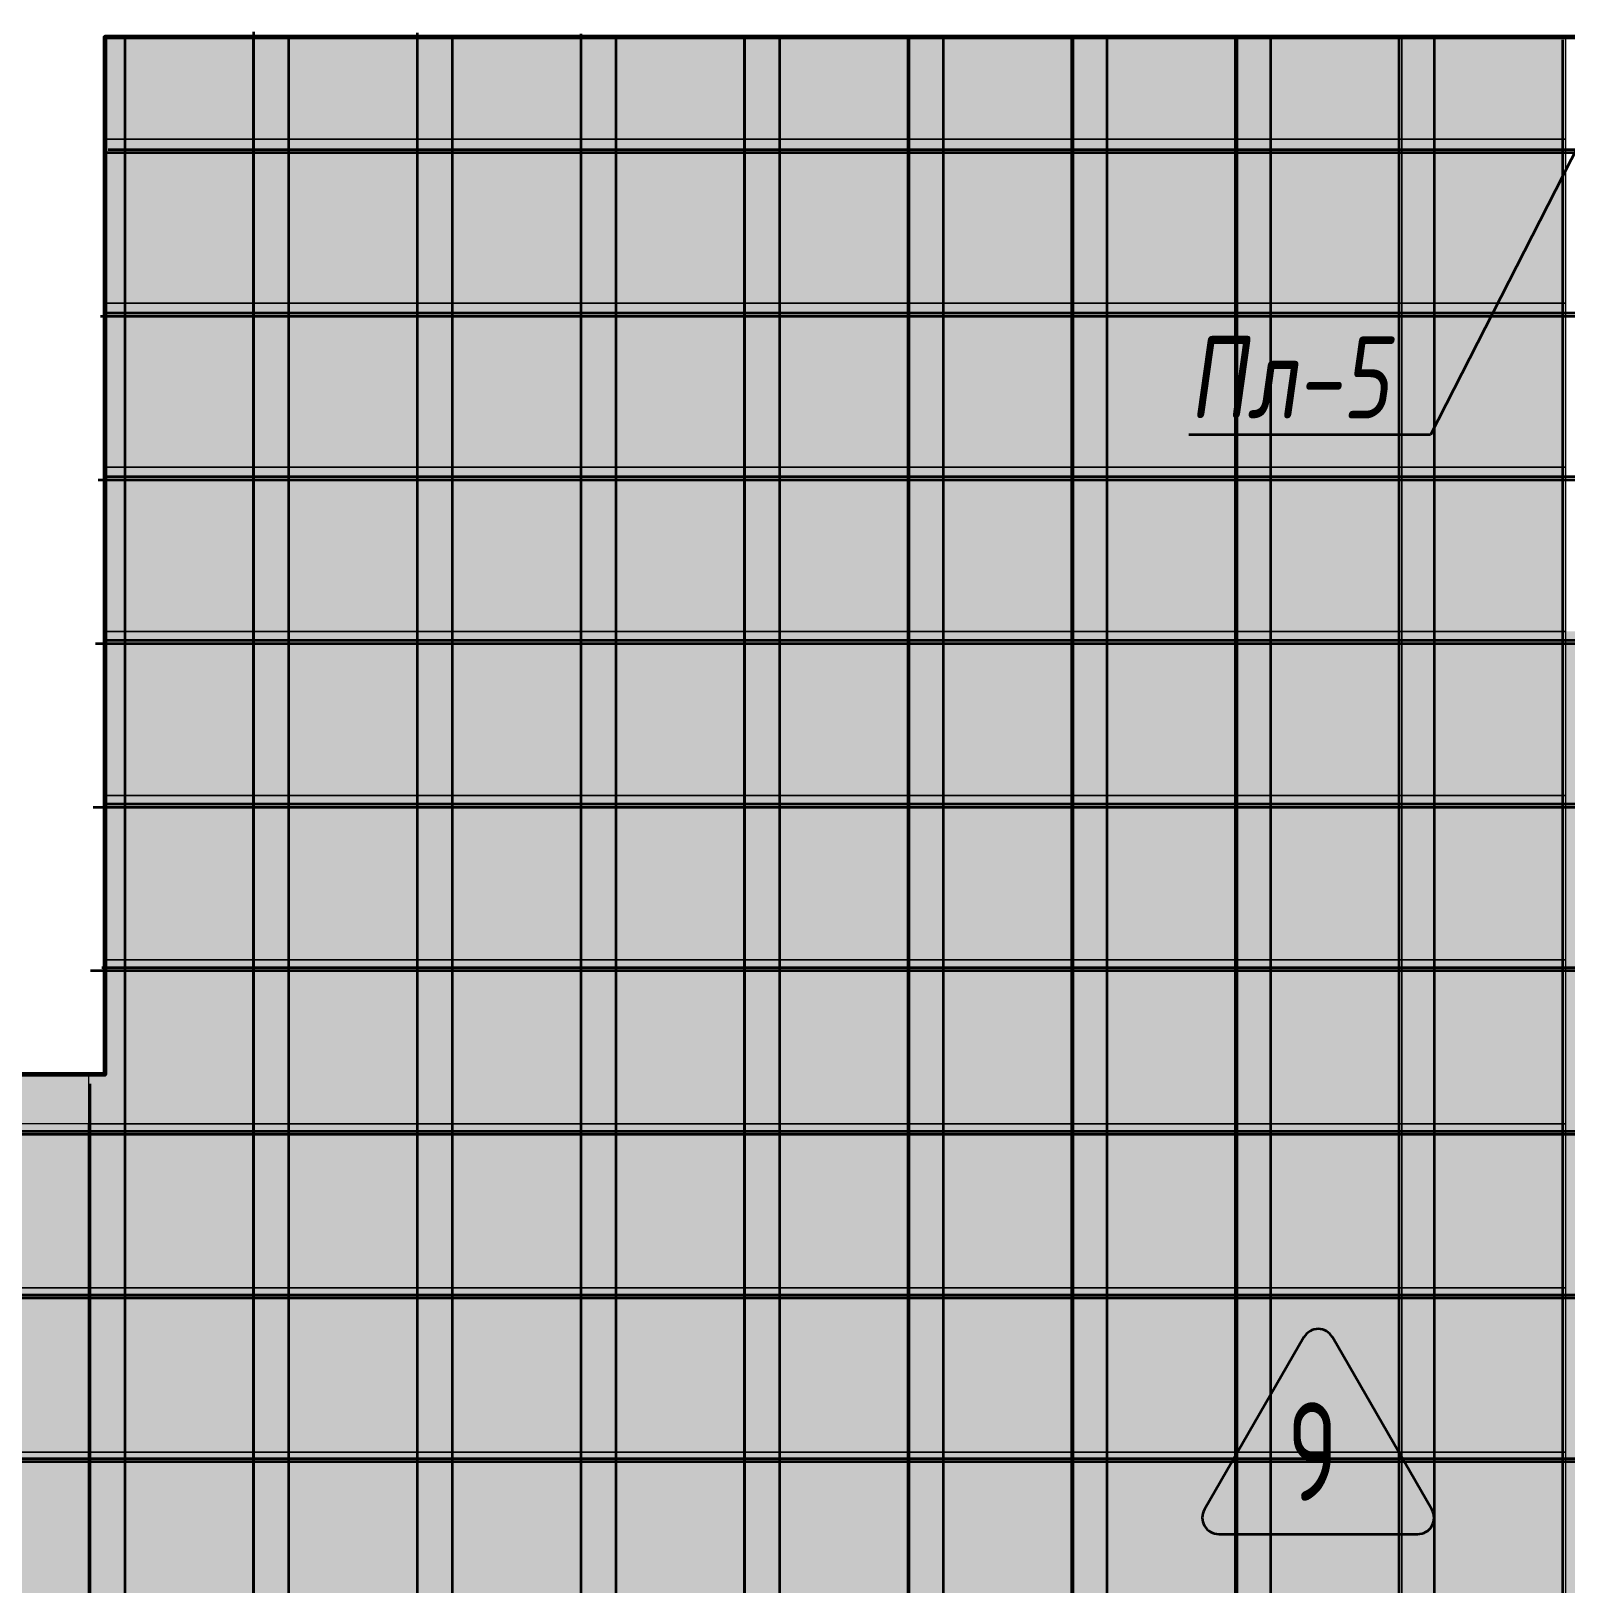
# Model space of a CAD drawing. Header units: millimetres. Extents: x -510890 to 418982, y -118257 to 141350.
# Drawn here: x -11926 to -7251, y -66587 to -61857 of the extents above; entities that cross this region are included whole.
import ezdxf
from ezdxf import colors
from ezdxf.entities.mleader import LeaderData, LeaderLine
from ezdxf.enums import TextEntityAlignment as Align
from ezdxf.math import Vec2, Vec3

# ---------------------------------------------------------------- set-up
doc = ezdxf.new("R2010")
doc.units = ezdxf.units.MM
doc.layers.add('АР_Площадь контур', color=220, linetype='Continuous', lineweight=35, plot=False)
doc.styles.add('ISOCPEUR', font='isocpeur.ttf', dxfattribs={"height": 800})
doc.styles.add('Архитект', font='isocpeur.ttf', dxfattribs={"width": 0.8, "oblique": 8})

msp = doc.modelspace()

# ---------------------------------------------------------------- hatches: boundary and pattern name
at = {"layer": 'АР_Площадь контур', "true_color": 0x000000, "transparency": 33554687}
h = msp.add_hatch(dxfattribs=at)
h.set_pattern_fill('ANSI37', color=18, scale=157, angle=45, style=0)
h.set_pattern_definition([(90, (-128888, -126520.6), (-498.475, 0), []), (180, (-128888, -126520.6), (-6e-14, -498.475), [])])
h.paths.add_polyline_path([(-5550.5, -71165), (-18250.8, -71185.6), (-18250.5, -65060.7), (-15750.5, -65090.3), (-14850.5, -65066.3), (-14276.2, -65065.6), (-14276.2, -64764.9), (-13146.2, -64764.9), (-13146.2, -65064.9), (-12270.5, -65064.9), (-12270.3, -65064.1), (-11713.2, -65064.2), (-11688.4, -61856.6), (-5500.5, -61894.6)])
h = msp.add_hatch(dxfattribs=at)
h.set_pattern_fill('ANSI37', color=18, scale=157, angle=45, style=0)
h.set_pattern_definition([(90, (52165.44, -136001.33), (-498.475, 0), []), (180, (52165.44, -136001.33), (-6e-14, -498.475), [])])
h.paths.add_polyline_path([(-5550.8, -71185.6), (-18250.5, -71185.6), (-18148, -65035.6), (-11750.5, -65110.7), (-11700.8, -61875.6), (-5550.8, -61875.6), (-5550.8, -68685.7), (-5550.8, -69890.7)])
at = {"layer": 'АР_Площадь контур', "lineweight": 5, "ltscale": 300, "transparency": 33554687}
h = msp.add_hatch(color=252, dxfattribs=at)
h.dxf.hatch_style = 1
h.paths.add_polyline_path([(-11700.8, -61875.6), (-11700.8, -62185.7), (-11250.5, -62185.7), (-11250.5, -61875.6)])
h = msp.add_hatch(color=252, dxfattribs=at)
h.dxf.hatch_style = 1
h.paths.add_polyline_path([(-10750.5, -61875.6), (-11250.5, -61875.6), (-11250.5, -62185.7), (-10750.5, -62185.7)])
h = msp.add_hatch(color=252, dxfattribs=at)
h.dxf.hatch_style = 1
h.paths.add_polyline_path([(-10250.5, -61875.6), (-10750.5, -61875.6), (-10750.5, -62185.7), (-10250.5, -62185.7)])
at = {"layer": 'АР_Площадь контур', "lineweight": 5, "ltscale": 300, "true_color": 0x828487, "transparency": 33554687}
h = msp.add_hatch(color=252, dxfattribs=at)
h.dxf.hatch_style = 1
h.paths.add_polyline_path([(-9750.5, -61875.6), (-10250.5, -61875.6), (-10250.5, -62185.7), (-9750.5, -62185.7)])
at = {"layer": 'АР_Площадь контур', "lineweight": 5, "ltscale": 300, "true_color": 0xb8b9bc, "transparency": 33554687}
h = msp.add_hatch(color=9, dxfattribs=at)
h.dxf.hatch_style = 1
h.paths.add_polyline_path([(-9250.5, -61875.6), (-9750.5, -61875.6), (-9750.5, -62185.7), (-9250.5, -62185.7)])
h = msp.add_hatch(color=9, dxfattribs=at)
h.dxf.hatch_style = 1
h.paths.add_polyline_path([(-8750.5, -61875.6), (-9250.5, -61875.6), (-9250.5, -62185.7), (-8750.5, -62185.7)])
h = msp.add_hatch(color=9, dxfattribs=at)
h.dxf.hatch_style = 1
h.paths.add_polyline_path([(-8250.5, -61875.6), (-8750.5, -61875.6), (-8750.5, -62185.7), (-8250.5, -62185.7)])
at = {"layer": 'АР_Площадь контур', "lineweight": 5, "ltscale": 300, "transparency": 33554687}
h = msp.add_hatch(color=252, dxfattribs=at)
h.dxf.hatch_style = 1
h.paths.add_polyline_path([(-7750.5, -61875.6), (-8250.5, -61875.6), (-8250.5, -62185.7), (-7750.5, -62185.7)])
at = {"layer": 'АР_Площадь контур', "lineweight": 5, "ltscale": 300, "true_color": 0x828487, "transparency": 33554687}
h = msp.add_hatch(color=252, dxfattribs=at)
h.dxf.hatch_style = 1
h.paths.add_polyline_path([(-7250.5, -61875.6), (-7750.5, -61875.6), (-7750.5, -62185.7), (-7250.5, -62185.7)])
at = {"layer": 'АР_Площадь контур', "lineweight": 5, "ltscale": 300, "true_color": 0xb8b9bc, "transparency": 33554687}
h = msp.add_hatch(color=9, dxfattribs=at)
h.dxf.hatch_style = 1
h.paths.add_polyline_path([(-11700.8, -62185.7), (-11700.8, -62685.7), (-11250.5, -62685.7), (-11250.5, -62185.7)])
h = msp.add_hatch(color=9, dxfattribs=at)
h.dxf.hatch_style = 1
h.paths.add_polyline_path([(-10750.5, -62185.7), (-11250.5, -62185.7), (-11250.5, -62685.7), (-10750.5, -62685.7)])
at = {"layer": 'АР_Площадь контур', "lineweight": 5, "ltscale": 300, "transparency": 33554687}
h = msp.add_hatch(color=252, dxfattribs=at)
h.dxf.hatch_style = 1
h.paths.add_polyline_path([(-10250.5, -62185.7), (-10750.5, -62185.7), (-10750.5, -62685.7), (-10250.5, -62685.7)])
at = {"layer": 'АР_Площадь контур', "lineweight": 5, "ltscale": 300, "true_color": 0x828487, "transparency": 33554687}
h = msp.add_hatch(color=252, dxfattribs=at)
h.dxf.hatch_style = 1
h.paths.add_polyline_path([(-9750.5, -62185.7), (-10250.5, -62185.7), (-10250.5, -62685.7), (-9750.5, -62685.7)])
h = msp.add_hatch(color=252, dxfattribs=at)
h.dxf.hatch_style = 1
h.paths.add_polyline_path([(-9250.5, -62185.7), (-9750.5, -62185.7), (-9750.5, -62685.7), (-9250.5, -62685.7)])
h = msp.add_hatch(color=252, dxfattribs=at)
h.dxf.hatch_style = 1
h.paths.add_polyline_path([(-8750.5, -62185.7), (-9250.5, -62185.7), (-9250.5, -62685.7), (-8750.5, -62685.7)])
at = {"layer": 'АР_Площадь контур', "lineweight": 5, "ltscale": 300, "true_color": 0xb8b9bc, "transparency": 33554687}
h = msp.add_hatch(color=9, dxfattribs=at)
h.dxf.hatch_style = 1
h.paths.add_polyline_path([(-8250.5, -62185.7), (-8750.5, -62185.7), (-8750.5, -62685.7), (-8250.5, -62685.7)])
at = {"layer": 'АР_Площадь контур', "lineweight": 5, "ltscale": 300, "transparency": 33554687}
h = msp.add_hatch(color=252, dxfattribs=at)
h.dxf.hatch_style = 1
h.paths.add_polyline_path([(-7750.5, -62185.7), (-8250.5, -62185.7), (-8250.5, -62685.7), (-7750.5, -62685.7)])
h = msp.add_hatch(color=252, dxfattribs=at)
h.dxf.hatch_style = 1
h.paths.add_polyline_path([(-7250.5, -62185.7), (-7750.5, -62185.7), (-7750.5, -62685.7), (-7250.5, -62685.7)])
at = {"layer": 'АР_Площадь контур', "lineweight": 5, "ltscale": 300, "true_color": 0x828487, "transparency": 33554687}
h = msp.add_hatch(color=252, dxfattribs=at)
h.dxf.hatch_style = 1
h.paths.add_polyline_path([(-11700.8, -62685.7), (-11700.8, -63185.7), (-11250.5, -63185.7), (-11250.5, -62685.7)])
at = {"layer": 'АР_Площадь контур', "lineweight": 5, "ltscale": 300, "true_color": 0xb8b9bc, "transparency": 33554687}
h = msp.add_hatch(color=9, dxfattribs=at)
h.dxf.hatch_style = 1
h.paths.add_polyline_path([(-10750.5, -62685.7), (-11250.5, -62685.7), (-11250.5, -63185.7), (-10750.5, -63185.7)])
at = {"layer": 'АР_Площадь контур', "lineweight": 5, "ltscale": 300, "transparency": 33554687}
h = msp.add_hatch(color=252, dxfattribs=at)
h.dxf.hatch_style = 1
h.paths.add_polyline_path([(-10250.5, -62685.7), (-10750.5, -62685.7), (-10750.5, -63185.7), (-10250.5, -63185.7)])
h = msp.add_hatch(color=252, dxfattribs=at)
h.dxf.hatch_style = 1
h.paths.add_polyline_path([(-9750.5, -62685.7), (-10250.5, -62685.7), (-10250.5, -63185.7), (-9750.5, -63185.7)])
h = msp.add_hatch(color=252, dxfattribs=at)
h.dxf.hatch_style = 1
h.paths.add_polyline_path([(-9250.5, -62685.7), (-9750.5, -62685.7), (-9750.5, -63185.7), (-9250.5, -63185.7)])
at = {"layer": 'АР_Площадь контур', "lineweight": 5, "ltscale": 300, "true_color": 0x828487, "transparency": 33554687}
h = msp.add_hatch(color=252, dxfattribs=at)
h.dxf.hatch_style = 1
h.paths.add_polyline_path([(-8750.5, -62685.7), (-9250.5, -62685.7), (-9250.5, -63185.7), (-8750.5, -63185.7)])
at = {"layer": 'АР_Площадь контур', "lineweight": 5, "ltscale": 300, "true_color": 0xb8b9bc, "transparency": 33554687}
h = msp.add_hatch(color=9, dxfattribs=at)
h.dxf.hatch_style = 1
h.paths.add_polyline_path([(-8250.5, -62685.7), (-8750.5, -62685.7), (-8750.5, -63185.7), (-8250.5, -63185.7)])
h = msp.add_hatch(color=9, dxfattribs=at)
h.dxf.hatch_style = 1
h.paths.add_polyline_path([(-7750.5, -62685.7), (-8250.5, -62685.7), (-8250.5, -63185.7), (-7750.5, -63185.7)])
h = msp.add_hatch(color=9, dxfattribs=at)
h.dxf.hatch_style = 1
h.paths.add_polyline_path([(-7250.5, -62685.7), (-7750.5, -62685.7), (-7750.5, -63185.7), (-7250.5, -63185.7)])
at = {"layer": 'АР_Площадь контур', "lineweight": 5, "ltscale": 300, "true_color": 0x828487, "transparency": 33554687}
h = msp.add_hatch(color=252, dxfattribs=at)
h.dxf.hatch_style = 1
h.paths.add_polyline_path([(-11700.8, -63185.7), (-11700.8, -63685.7), (-11250.5, -63685.7), (-11250.5, -63185.7)])
at = {"layer": 'АР_Площадь контур', "lineweight": 5, "ltscale": 300, "true_color": 0xb8b9bc, "transparency": 33554687}
h = msp.add_hatch(color=9, dxfattribs=at)
h.dxf.hatch_style = 1
h.paths.add_polyline_path([(-6250.5, -67685.7), (-6750.5, -67685.7)], flags=17)
h.paths.add_polyline_path([(-6250.5, -67185.7), (-6750.5, -67185.7), (-6750.5, -67685.7), (-6250.5, -67685.7)])
h.paths.add_polyline_path([(-6750.5, -67185.7), (-7250.5, -67185.7), (-7250.5, -67685.7), (-6750.5, -67685.7)])
h.paths.add_polyline_path([(-6750.5, -66185.7), (-7250.5, -66185.7), (-7250.5, -67185.7), (-6750.5, -67185.7)])
h.paths.add_polyline_path([(-7250.5, -66685.7), (-7750.5, -66685.7)], flags=17)
h.paths.add_polyline_path([(-7250.5, -66185.7), (-7750.5, -66185.7), (-7750.5, -66685.7), (-7250.5, -66685.7)])
h.paths.add_polyline_path([(-7750.5, -66185.7), (-8250.5, -66185.7), (-8250.5, -66685.7), (-7750.5, -66685.7)])
h.paths.add_polyline_path([(-7750.5, -65185.7), (-8250.5, -65185.7), (-8250.5, -66185.7), (-7750.5, -66185.7)])
h.paths.add_polyline_path([(-8250.5, -65685.7), (-8750.5, -65685.7)])
h.paths.add_polyline_path([(-8250.5, -65185.7), (-8750.5, -65185.7), (-8750.5, -65685.7), (-8250.5, -65685.7)])
h.paths.add_polyline_path([(-8750.5, -65185.7), (-9250.5, -65185.7), (-9250.5, -65685.7), (-8750.5, -65685.7)])
h.paths.add_polyline_path([(-8750.5, -64185.7), (-9250.5, -64185.7), (-9250.5, -65185.7), (-8750.5, -65185.7)])
h.paths.add_polyline_path([(-9250.5, -64685.7), (-9750.5, -64685.7)])
h.paths.add_polyline_path([(-9250.5, -64185.7), (-9750.5, -64185.7), (-9750.5, -64685.7), (-9250.5, -64685.7)])
h.paths.add_polyline_path([(-9750.5, -64185.7), (-10250.5, -64185.7), (-10250.5, -64685.7), (-9750.5, -64685.7)])
h.paths.add_polyline_path([(-9750.5, -63185.7), (-10250.5, -63185.7), (-10250.5, -64185.7), (-9750.5, -64185.7)])
h.paths.add_polyline_path([(-10250.5, -63685.7), (-10750.5, -63685.7)], flags=17)
h.paths.add_polyline_path([(-10250.5, -63185.7), (-11250.5, -63185.7), (-11250.5, -63685.7), (-10250.5, -63685.7)])
at = {"layer": 'АР_Площадь контур', "lineweight": 5, "ltscale": 300, "transparency": 33554687}
h = msp.add_hatch(color=252, dxfattribs=at)
h.dxf.hatch_style = 1
h.paths.add_polyline_path([(-6250.5, -66685.7), (-6750.5, -66685.7), (-6750.5, -67185.7), (-6250.5, -67185.7)])
h.paths.add_polyline_path([(-6250.5, -66185.7), (-6750.5, -66185.7), (-6750.5, -66685.7), (-6250.5, -66685.7)])
h.paths.add_polyline_path([(-6250.5, -65685.7), (-6750.5, -65685.7), (-6750.5, -66185.7), (-6250.5, -66185.7)])
h.paths.add_polyline_path([(-6750.5, -65685.7), (-7250.5, -65685.7), (-7250.5, -66185.7), (-6750.5, -66185.7)])
h.paths.add_polyline_path([(-7250.5, -65685.7), (-7750.5, -65685.7), (-7750.5, -66185.7), (-7250.5, -66185.7)])
h.paths.add_polyline_path([(-7250.5, -65254.9), (-7750.5, -65254.9), (-7750.5, -65685.7), (-7250.5, -65685.7)])
h.paths.add_polyline_path([(-7250.5, -65185.7), (-7750.5, -65185.7), (-7750.5, -65254.9), (-7250.5, -65254.9)])
h.paths.add_polyline_path([(-7250.5, -64685.7), (-7750.5, -64685.7), (-7750.5, -65185.7), (-7250.5, -65185.7)])
h.paths.add_polyline_path([(-7750.5, -64685.7), (-8250.5, -64685.7), (-8250.5, -65185.7), (-7750.5, -65185.7)])
h.paths.add_polyline_path([(-8250.5, -64685.7), (-8750.5, -64685.7), (-8750.5, -65185.7), (-8250.5, -65185.7)])
h.paths.add_polyline_path([(-8250.5, -64185.7), (-8750.5, -64185.7), (-8750.5, -64685.7), (-8250.5, -64685.7)])
h.paths.add_polyline_path([(-8250.5, -63685.7), (-8750.5, -63685.7), (-8750.5, -64185.7), (-8250.5, -64185.7)])
h.paths.add_polyline_path([(-8750.5, -63685.7), (-9250.5, -63685.7), (-9250.5, -64185.7), (-8750.5, -64185.7)])
h.paths.add_polyline_path([(-9250.5, -63685.7), (-9750.5, -63685.7), (-9750.5, -64185.7), (-9250.5, -64185.7)])
h.paths.add_polyline_path([(-9250.5, -63185.7), (-9750.5, -63185.7), (-9750.5, -63685.7), (-9250.5, -63685.7)])
at = {"layer": 'АР_Площадь контур', "lineweight": 5, "ltscale": 300, "true_color": 0x828487, "transparency": 33554687}
h = msp.add_hatch(color=252, dxfattribs=at)
h.dxf.hatch_style = 1
h.paths.add_polyline_path([(-6250.5, -65185.7), (-6750.5, -65185.7), (-6750.5, -65254.9), (-6250.5, -65254.9)])
h.paths.add_polyline_path([(-6250.5, -65254.9), (-6750.5, -65254.9), (-6750.5, -65685.7), (-6250.5, -65685.7)])
h.paths.add_polyline_path([(-6750.5, -65254.9), (-7250.5, -65254.9), (-7250.5, -65685.7), (-6750.5, -65685.7)])
h.paths.add_polyline_path([(-6750.5, -65185.7), (-7250.5, -65185.7), (-7250.5, -65254.9), (-6750.5, -65254.9)])
h.paths.add_polyline_path([(-6750.5, -64685.7), (-7250.5, -64685.7), (-7250.5, -65185.7), (-6750.5, -65185.7)])
h.paths.add_polyline_path([(-6750.5, -64185.7), (-7250.5, -64185.7), (-7250.5, -64685.7), (-6750.5, -64685.7)])
h.paths.add_polyline_path([(-7250.5, -64185.7), (-7750.5, -64185.7), (-7750.5, -64685.7), (-7250.5, -64685.7)])
h.paths.add_polyline_path([(-7750.5, -64185.7), (-8250.5, -64185.7), (-8250.5, -64685.7), (-7750.5, -64685.7)])
h.paths.add_polyline_path([(-7750.5, -63685.7), (-8250.5, -63685.7), (-8250.5, -64185.7), (-7750.5, -64185.7)])
h.paths.add_polyline_path([(-7750.5, -63185.7), (-8250.5, -63185.7), (-8250.5, -63685.7), (-7750.5, -63685.7)])
h.paths.add_polyline_path([(-8250.5, -63185.7), (-8750.5, -63185.7), (-8750.5, -63685.7), (-8250.5, -63685.7)])
h.paths.add_polyline_path([(-8750.5, -63185.7), (-9250.5, -63185.7), (-9250.5, -63685.7), (-8750.5, -63685.7)])
at = {"layer": 'АР_Площадь контур', "lineweight": 5, "ltscale": 300, "true_color": 0xb8b9bc, "transparency": 33554687}
h = msp.add_hatch(color=9, dxfattribs=at)
h.dxf.hatch_style = 1
h.paths.add_polyline_path([(-6250.5, -64685.7), (-6750.5, -64685.7), (-6750.5, -65185.7), (-6250.5, -65185.7)])
h.paths.add_polyline_path([(-6250.5, -64185.7), (-6750.5, -64185.7), (-6750.5, -64685.7), (-6250.5, -64685.7)])
h.paths.add_polyline_path([(-6250.5, -63685.7), (-6750.5, -63685.7), (-6750.5, -64185.7), (-6250.5, -64185.7)])
h.paths.add_polyline_path([(-6750.5, -63685.7), (-7250.5, -63685.7), (-7250.5, -64185.7), (-6750.5, -64185.7)])
h.paths.add_polyline_path([(-7250.5, -63685.7), (-7750.5, -63685.7), (-7750.5, -64185.7), (-7250.5, -64185.7)])
h.paths.add_polyline_path([(-7250.5, -63185.7), (-7750.5, -63185.7), (-7750.5, -63685.7), (-7250.5, -63685.7)])
at = {"layer": 'АР_Площадь контур', "lineweight": 5, "ltscale": 300, "true_color": 0x828487, "transparency": 33554687}
h = msp.add_hatch(color=252, dxfattribs=at)
h.dxf.hatch_style = 1
h.paths.add_polyline_path([(-11700.8, -63685.7), (-11700.8, -64185.7), (-10750.6, -64185.7), (-10750.6, -63685.7)])
h = msp.add_hatch(color=252, dxfattribs=at)
h.dxf.hatch_style = 1
h.paths.add_polyline_path([(-10250.6, -63685.7), (-10750.6, -63685.7), (-10750.6, -64185.7), (-10250.6, -64185.7)])
at = {"layer": 'АР_Площадь контур', "lineweight": 5, "ltscale": 300, "transparency": 33554687}
h = msp.add_hatch(color=252, dxfattribs=at)
h.dxf.hatch_style = 1
h.paths.add_polyline_path([(-11700.8, -64185.7), (-11700.8, -64685.7), (-11250.5, -64685.7), (-11250.5, -64185.7)])
h = msp.add_hatch(color=252, dxfattribs=at)
h.dxf.hatch_style = 1
h.paths.add_polyline_path([(-10750.5, -64185.7), (-11250.5, -64185.7), (-11250.5, -64685.7), (-10750.5, -64685.7)])
at = {"layer": 'АР_Площадь контур', "lineweight": 5, "ltscale": 300, "true_color": 0x828487, "transparency": 33554687}
h = msp.add_hatch(color=252, dxfattribs=at)
h.dxf.hatch_style = 1
h.paths.add_polyline_path([(-10250.6, -64185.7), (-10750.6, -64185.7), (-10750.6, -64685.7), (-10250.6, -64685.7)])
at = {"layer": 'АР_Площадь контур', "lineweight": 5, "ltscale": 300, "true_color": 0xb8b9bc, "transparency": 33554687}
h = msp.add_hatch(color=9, dxfattribs=at)
h.dxf.hatch_style = 1
h.paths.add_polyline_path([(-11700.8, -64685.7), (-11700.8, -65035.6), (-11750.5, -65035.6), (-11750.5, -65685.7), (-11250.5, -65685.7), (-11250.5, -64685.7)])
at = {"layer": 'АР_Площадь контур', "lineweight": 5, "ltscale": 300, "transparency": 33554687}
h = msp.add_hatch(color=252, dxfattribs=at)
h.dxf.hatch_style = 1
h.paths.add_polyline_path([(-10750.5, -64685.7), (-11250.5, -64685.7), (-11250.5, -65185.7), (-10750.5, -65185.7)])
at = {"layer": 'АР_Площадь контур', "lineweight": 5, "ltscale": 300, "true_color": 0x828487, "transparency": 33554687}
h = msp.add_hatch(color=252, dxfattribs=at)
h.dxf.hatch_style = 1
h.paths.add_polyline_path([(-10250.6, -64685.7), (-10750.6, -64685.7), (-10750.6, -65185.7), (-10250.6, -65185.7)])
h = msp.add_hatch(color=252, dxfattribs=at)
h.dxf.hatch_style = 1
h.paths.add_polyline_path([(-9750.6, -64685.7), (-10250.6, -64685.7), (-10250.6, -65185.7), (-9750.6, -65185.7)])
h = msp.add_hatch(color=252, dxfattribs=at)
h.dxf.hatch_style = 1
h.paths.add_polyline_path([(-9250.6, -64685.7), (-9750.6, -64685.7), (-9750.6, -65185.7), (-9250.6, -65185.7)])
at = {"layer": 'АР_Площадь контур', "lineweight": 5, "ltscale": 300, "true_color": 0xb8b9bc, "transparency": 33554687}
h = msp.add_hatch(color=9, dxfattribs=at)
h.dxf.hatch_style = 1
h.paths.add_polyline_path([(-11750.5, -65035.6), (-12250.5, -65035.6), (-12250.5, -65185.7), (-11750.5, -65185.7)])
at = {"layer": 'АР_Площадь контур', "lineweight": 5, "ltscale": 300, "true_color": 0x828487, "transparency": 33554687}
h = msp.add_hatch(color=252, dxfattribs=at)
h.dxf.hatch_style = 1
h.paths.add_polyline_path([(-6750.5, -70685.7), (-7250.5, -70685.7), (-7250.5, -71185.7), (-6750.5, -71185.7)])
h.paths.add_polyline_path([(-6750.5, -70185.7), (-7250.5, -70185.7), (-7250.5, -70685.7), (-6750.5, -70685.7)])
h.paths.add_polyline_path([(-7250.5, -70185.7), (-7750.5, -70185.7), (-7750.5, -70685.7), (-7250.5, -70685.7)])
h.paths.add_polyline_path([(-7750.5, -70185.7), (-8250.5, -70185.7), (-8250.5, -70685.7), (-7750.5, -70685.7)])
h.paths.add_polyline_path([(-7750.5, -69685.7), (-8250.5, -69685.7), (-8250.5, -70185.7), (-7750.5, -70185.7)])
h.paths.add_polyline_path([(-7750.5, -69185.7), (-8250.5, -69185.7), (-8250.5, -69685.7), (-7750.5, -69685.7)])
h.paths.add_polyline_path([(-8250.5, -69185.7), (-8750.5, -69185.7), (-8750.5, -69685.7), (-8250.5, -69685.7)])
h.paths.add_polyline_path([(-8750.5, -69185.7), (-9250.5, -69185.7), (-9250.5, -69685.7), (-8750.5, -69685.7)])
h.paths.add_polyline_path([(-8750.5, -68685.7), (-9250.5, -68685.7), (-9250.5, -69185.7), (-8750.5, -69185.7)])
h.paths.add_polyline_path([(-8750.5, -68185.7), (-9250.5, -68185.7), (-9250.5, -68685.7), (-8750.5, -68685.7)])
h.paths.add_polyline_path([(-9250.5, -68185.7), (-9750.5, -68185.7), (-9750.5, -68685.7), (-9250.5, -68685.7)])
h.paths.add_polyline_path([(-9750.5, -68185.7), (-10250.5, -68185.7), (-10250.5, -68685.7), (-9750.5, -68685.7)])
h.paths.add_polyline_path([(-9750.5, -67685.7), (-10250.5, -67685.7), (-10250.5, -68185.7), (-9750.5, -68185.7)])
h.paths.add_polyline_path([(-9750.5, -67185.7), (-10250.5, -67185.7), (-10250.5, -67685.7), (-9750.5, -67685.7)])
h.paths.add_polyline_path([(-10250.5, -67185.7), (-10750.5, -67185.7), (-10750.5, -67685.7), (-10250.5, -67685.7)])
h.paths.add_polyline_path([(-10750.5, -67185.7), (-11250.5, -67185.7), (-11250.5, -67685.7), (-10750.5, -67685.7)])
h.paths.add_polyline_path([(-10750.5, -66685.7), (-11250.5, -66685.7), (-11250.5, -67185.7), (-10750.5, -67185.7)])
h.paths.add_polyline_path([(-10750.5, -66185.7), (-11250.5, -66185.7), (-11250.5, -66685.7), (-10750.5, -66685.7)])
h.paths.add_polyline_path([(-11250.5, -66185.7), (-11750.5, -66185.7), (-11750.5, -66685.7), (-11250.5, -66685.7)])
h.paths.add_polyline_path([(-11750.5, -66185.7), (-12250.5, -66185.7), (-12250.5, -66685.7), (-11750.5, -66685.7)])
h.paths.add_polyline_path([(-11750.5, -65685.7), (-12250.5, -65685.7), (-12250.5, -66185.7), (-11750.5, -66185.7)])
h.paths.add_polyline_path([(-11750.5, -65254.9), (-12250.5, -65254.9), (-12250.5, -65685.7), (-11750.5, -65685.7)])
h.paths.add_polyline_path([(-11750.5, -65185.7), (-12250.5, -65185.7), (-12250.5, -65254.9), (-11750.5, -65254.9)])
at = {"layer": 'АР_Площадь контур', "lineweight": 5, "ltscale": 300, "transparency": 33554687}
h = msp.add_hatch(color=252, dxfattribs=at)
h.dxf.hatch_style = 1
h.paths.add_polyline_path([(-10750.5, -65185.7), (-11250.5, -65185.7), (-11250.5, -65254.9), (-10750.5, -65254.9)])
h = msp.add_hatch(color=252, dxfattribs=at)
h.dxf.hatch_style = 1
h.paths.add_polyline_path([(-10250.5, -65185.7), (-10750.5, -65185.7), (-10750.5, -65254.9), (-10250.5, -65254.9)])
h = msp.add_hatch(color=252, dxfattribs=at)
h.dxf.hatch_style = 1
h.paths.add_polyline_path([(-9750.5, -65185.7), (-10250.5, -65185.7), (-10250.5, -65254.9), (-9750.5, -65254.9)])
at = {"layer": 'АР_Площадь контур', "lineweight": 5, "ltscale": 300, "true_color": 0x828487, "transparency": 33554687}
h = msp.add_hatch(color=252, dxfattribs=at)
h.dxf.hatch_style = 1
h.paths.add_polyline_path([(-9250.6, -65185.7), (-9750.6, -65185.7), (-9750.6, -65254.9), (-9250.6, -65254.9)])
at = {"layer": 'АР_Площадь контур', "lineweight": 5, "ltscale": 300, "transparency": 33554687}
h = msp.add_hatch(color=252, dxfattribs=at)
h.dxf.hatch_style = 1
h.paths.add_polyline_path([(-10750.5, -65254.9), (-11250.5, -65254.9), (-11250.5, -65685.7), (-10750.5, -65685.7)])
h = msp.add_hatch(color=252, dxfattribs=at)
h.dxf.hatch_style = 1
h.paths.add_polyline_path([(-10250.5, -65254.9), (-10750.5, -65254.9), (-10750.5, -65685.7), (-10250.5, -65685.7)])
h = msp.add_hatch(color=252, dxfattribs=at)
h.dxf.hatch_style = 1
h.paths.add_polyline_path([(-9750.5, -65254.9), (-10250.5, -65254.9), (-10250.5, -65685.7), (-9750.5, -65685.7)])
at = {"layer": 'АР_Площадь контур', "lineweight": 5, "ltscale": 300, "true_color": 0x828487, "transparency": 33554687}
h = msp.add_hatch(color=252, dxfattribs=at)
h.dxf.hatch_style = 1
h.paths.add_polyline_path([(-9250.6, -65254.9), (-9750.6, -65254.9), (-9750.6, -65685.7), (-9250.6, -65685.7)])
at = {"layer": 'АР_Площадь контур', "lineweight": 5, "ltscale": 300, "true_color": 0xb8b9bc, "transparency": 33554687}
h = msp.add_hatch(color=9, dxfattribs=at)
h.dxf.hatch_style = 1
h.paths.add_polyline_path([(-11250.5, -65685.7), (-11750.5, -65685.7), (-11750.5, -66185.7), (-11250.5, -66185.7)])
h = msp.add_hatch(color=9, dxfattribs=at)
h.dxf.hatch_style = 1
h.paths.add_polyline_path([(-10750.5, -65685.7), (-11250.5, -65685.7), (-11250.5, -66185.7), (-10750.5, -66185.7)])
h = msp.add_hatch(color=9, dxfattribs=at)
h.dxf.hatch_style = 1
h.paths.add_polyline_path([(-10250.5, -65685.7), (-10750.5, -65685.7), (-10750.5, -66685.7), (-10250.5, -66685.7)])
at = {"layer": 'АР_Площадь контур', "lineweight": 5, "ltscale": 300, "transparency": 33554687}
h = msp.add_hatch(color=252, dxfattribs=at)
h.dxf.hatch_style = 1
h.paths.add_polyline_path([(-9750.5, -65685.7), (-10250.5, -65685.7), (-10250.5, -66185.7), (-9750.5, -66185.7)])
at = {"layer": 'АР_Площадь контур', "lineweight": 5, "ltscale": 300, "true_color": 0x828487, "transparency": 33554687}
h = msp.add_hatch(color=252, dxfattribs=at)
h.dxf.hatch_style = 1
h.paths.add_polyline_path([(-9250.6, -65685.7), (-9750.6, -65685.7), (-9750.6, -66185.7), (-9250.6, -66185.7)])
h = msp.add_hatch(color=252, dxfattribs=at)
h.dxf.hatch_style = 1
h.paths.add_polyline_path([(-8750.6, -65685.7), (-9250.6, -65685.7), (-9250.6, -66185.7), (-8750.6, -66185.7)])
h = msp.add_hatch(color=252, dxfattribs=at)
h.dxf.hatch_style = 1
h.paths.add_polyline_path([(-8250.6, -65685.7), (-8750.6, -65685.7), (-8750.6, -66185.7), (-8250.6, -66185.7)])
at = {"layer": 'АР_Площадь контур', "lineweight": 5, "ltscale": 300, "transparency": 33554687}
h = msp.add_hatch(color=252, dxfattribs=at)
h.dxf.hatch_style = 1
h.paths.add_polyline_path([(-9750.5, -66185.7), (-10250.5, -66185.7), (-10250.5, -66685.7), (-9750.5, -66685.7)])
h = msp.add_hatch(color=252, dxfattribs=at)
h.dxf.hatch_style = 1
h.paths.add_polyline_path([(-9250.5, -66185.7), (-9750.5, -66185.7), (-9750.5, -66685.7), (-9250.5, -66685.7)])
h = msp.add_hatch(color=252, dxfattribs=at)
h.dxf.hatch_style = 1
h.paths.add_polyline_path([(-8750.5, -66185.7), (-9250.5, -66185.7), (-9250.5, -66685.7), (-8750.5, -66685.7)])
at = {"layer": 'АР_Площадь контур', "lineweight": 5, "ltscale": 300, "true_color": 0x828487, "transparency": 33554687}
h = msp.add_hatch(color=252, dxfattribs=at)
h.dxf.hatch_style = 1
h.paths.add_polyline_path([(-8250.6, -66185.7), (-8750.6, -66185.7), (-8750.6, -66685.7), (-8250.6, -66685.7)])

# ---------------------------------------------------------------- linework, layer by layer
at = {"layer": 'АР_Площадь контур', "lineweight": 60}
msp.add_lwpolyline([(-17094.7, -65035.6), (-17900.8, -65035.6), (-17900.8, -65435.6), (-18250.5, -65435.7), (-18250.5, -71185.6), (-5550.8, -71185.6), (-5550.8, -61875.6), (-11700.8, -61875.6), (-11700.8, -65035.6), (-15594.7, -65035.6)], dxfattribs=at)
at = {"layer": 'АР_Площадь контур', "lineweight": 5, "ltscale": 300}
for points in [[(-11250.5, -62185.7), (-11250.5, -61875.6)], [(-11250.5, -61875.6), (-11250.5, -62185.7), (-10750.5, -62185.7)], [(-10750.5, -62185.7), (-10750.5, -61875.6)], [(-10750.5, -61875.6), (-10750.5, -62185.7), (-10250.5, -62185.7)], [(-10250.5, -62185.7), (-10250.5, -61875.6)], [(-10250.5, -61875.6), (-10250.5, -62185.7), (-9750.5, -62185.7)], [(-9750.5, -62185.7), (-9750.5, -61875.6)], [(-9750.5, -61875.6), (-9750.5, -62185.7), (-9250.5, -62185.7)], [(-9250.5, -62185.7), (-9250.5, -61875.6)], [(-9250.5, -61875.6), (-9250.5, -62185.7), (-8750.5, -62185.7)], [(-8750.5, -62185.7), (-8750.5, -61875.6)], [(-8750.5, -61875.6), (-8750.5, -62185.7), (-8250.5, -62185.7)], [(-8250.5, -62185.7), (-8250.5, -61875.6)], [(-8250.5, -61875.6), (-8250.5, -62185.7), (-7750.5, -62185.7)], [(-7750.5, -62185.7), (-7750.5, -61875.6)], [(-7750.5, -61875.6), (-7750.5, -62185.7), (-7250.5, -62185.7)], [(-7250.5, -62185.7), (-7250.5, -61875.6)], [(-11250.5, -62685.7), (-11250.5, -62185.7), (-11700.8, -62185.7)], [(-11700.8, -62185.7), (-11250.5, -62185.7)], [(-10750.5, -62685.7), (-10750.5, -62185.7), (-11250.5, -62185.7), (-11250.5, -62685.7), (-10750.5, -62685.7)], [(-10250.5, -62685.7), (-10250.5, -62185.7), (-10750.5, -62185.7), (-10750.5, -62685.7), (-10250.5, -62685.7)], [(-9750.5, -62685.7), (-9750.5, -62185.7), (-10250.5, -62185.7), (-10250.5, -62685.7), (-9750.5, -62685.7)], [(-9250.5, -62685.7), (-9250.5, -62185.7), (-9750.5, -62185.7), (-9750.5, -62685.7), (-9250.5, -62685.7)], [(-8750.5, -62685.7), (-8750.5, -62185.7), (-9250.5, -62185.7), (-9250.5, -62685.7), (-8750.5, -62685.7)], [(-8250.5, -62685.7), (-8250.5, -62185.7), (-8750.5, -62185.7), (-8750.5, -62685.7), (-8250.5, -62685.7)], [(-7750.5, -62685.7), (-7750.5, -62185.7), (-8250.5, -62185.7), (-8250.5, -62685.7), (-7750.5, -62685.7)], [(-7250.5, -62685.7), (-7250.5, -62185.7), (-7750.5, -62185.7), (-7750.5, -62685.7), (-7250.5, -62685.7)], [(-11250.5, -63185.7), (-11250.5, -62685.7), (-11700.8, -62685.7)], [(-11700.8, -62685.7), (-11250.5, -62685.7)], [(-10750.5, -63185.7), (-10750.5, -62685.7), (-11250.5, -62685.7), (-11250.5, -63185.7), (-10750.5, -63185.7)], [(-10250.5, -63185.7), (-10250.5, -62685.7), (-10750.5, -62685.7), (-10750.5, -63185.7), (-10250.5, -63185.7)], [(-9750.5, -63185.7), (-9750.5, -62685.7), (-10250.5, -62685.7), (-10250.5, -63185.7), (-9750.5, -63185.7)], [(-9250.5, -63185.7), (-9250.5, -62685.7), (-9750.5, -62685.7), (-9750.5, -63185.7), (-9250.5, -63185.7)], [(-8750.5, -63185.7), (-8750.5, -62685.7), (-9250.5, -62685.7), (-9250.5, -63185.7), (-8750.5, -63185.7)], [(-8250.5, -63185.7), (-8250.5, -62685.7), (-8750.5, -62685.7), (-8750.5, -63185.7), (-8250.5, -63185.7)], [(-7750.5, -63185.7), (-7750.5, -62685.7), (-8250.5, -62685.7), (-8250.5, -63185.7), (-7750.5, -63185.7)], [(-7250.5, -63185.7), (-7250.5, -62685.7), (-7750.5, -62685.7), (-7750.5, -63185.7), (-7250.5, -63185.7)], [(-11250.5, -63685.7), (-11250.5, -63185.7), (-11700.8, -63185.7)], [(-11700.8, -63185.7), (-11250.5, -63185.7)], [(-10750.5, -63685.7), (-10750.5, -63185.7), (-11250.5, -63185.7), (-11250.5, -63685.7), (-10750.5, -63685.7)], [(-10250.5, -63685.7), (-10250.5, -63185.7), (-10750.5, -63185.7), (-10750.5, -63685.7), (-10250.5, -63685.7)], [(-9750.5, -63685.7), (-9750.5, -63185.7), (-10250.5, -63185.7), (-10250.5, -63685.7), (-9750.5, -63685.7)], [(-9250.5, -63685.7), (-9250.5, -63185.7), (-9750.5, -63185.7), (-9750.5, -63685.7), (-9250.5, -63685.7)], [(-8750.5, -63685.7), (-8750.5, -63185.7), (-9250.5, -63185.7), (-9250.5, -63685.7), (-8750.5, -63685.7)], [(-8250.5, -63685.7), (-8250.5, -63185.7), (-8750.5, -63185.7), (-8750.5, -63685.7), (-8250.5, -63685.7)], [(-7750.5, -63685.7), (-7750.5, -63185.7), (-8250.5, -63185.7), (-8250.5, -63685.7), (-7750.5, -63685.7)], [(-7250.5, -63685.7), (-7250.5, -63185.7), (-7750.5, -63185.7), (-7750.5, -63685.7), (-7250.5, -63685.7)], [(-11250.5, -64185.7), (-11250.5, -63685.7), (-11700.8, -63685.7)], [(-11700.8, -63685.7), (-11250.5, -63685.7)], [(-10750.5, -64185.7), (-10750.5, -63685.7), (-11250.5, -63685.7), (-11250.5, -64185.7), (-10750.5, -64185.7)], [(-10250.5, -64185.7), (-10250.5, -63685.7), (-10750.5, -63685.7), (-10750.5, -64185.7), (-10250.5, -64185.7)], [(-9750.5, -64185.7), (-9750.5, -63685.7), (-10250.5, -63685.7), (-10250.5, -64185.7), (-9750.5, -64185.7)], [(-9250.5, -64185.7), (-9250.5, -63685.7), (-9750.5, -63685.7), (-9750.5, -64185.7), (-9250.5, -64185.7)], [(-8750.5, -64185.7), (-8750.5, -63685.7), (-9250.5, -63685.7), (-9250.5, -64185.7), (-8750.5, -64185.7)], [(-8250.5, -64185.7), (-8250.5, -63685.7), (-8750.5, -63685.7), (-8750.5, -64185.7), (-8250.5, -64185.7)], [(-7750.5, -64185.7), (-7750.5, -63685.7), (-8250.5, -63685.7), (-8250.5, -64185.7), (-7750.5, -64185.7)], [(-7250.5, -64185.7), (-7250.5, -63685.7), (-7750.5, -63685.7), (-7750.5, -64185.7), (-7250.5, -64185.7)], [(-11250.5, -64685.7), (-11250.5, -64185.7), (-11700.8, -64185.7)], [(-11700.8, -64185.7), (-11250.5, -64185.7)], [(-10750.5, -64685.7), (-10750.5, -64185.7), (-11250.5, -64185.7), (-11250.5, -64685.7), (-10750.5, -64685.7)], [(-10250.5, -64685.7), (-10250.5, -64185.7), (-10750.5, -64185.7), (-10750.5, -64685.7), (-10250.5, -64685.7)], [(-9750.5, -64685.7), (-9750.5, -64185.7), (-10250.5, -64185.7), (-10250.5, -64685.7), (-9750.5, -64685.7)], [(-9250.5, -64685.7), (-9250.5, -64185.7), (-9750.5, -64185.7), (-9750.5, -64685.7), (-9250.5, -64685.7)], [(-8750.5, -64685.7), (-8750.5, -64185.7), (-9250.5, -64185.7), (-9250.5, -64685.7), (-8750.5, -64685.7)], [(-8250.5, -64685.7), (-8250.5, -64185.7), (-8750.5, -64185.7), (-8750.5, -64685.7), (-8250.5, -64685.7)], [(-7750.5, -64685.7), (-7750.5, -64185.7), (-8250.5, -64185.7), (-8250.5, -64685.7), (-7750.5, -64685.7)], [(-7250.5, -64685.7), (-7250.5, -64185.7), (-7750.5, -64185.7), (-7750.5, -64685.7), (-7250.5, -64685.7)], [(-11250.5, -65185.7), (-11250.5, -64685.7), (-11700.8, -64685.7)], [(-11700.8, -64685.7), (-11250.5, -64685.7)], [(-10750.5, -65185.7), (-10750.5, -64685.7), (-11250.5, -64685.7), (-11250.5, -65185.7), (-10750.5, -65185.7)], [(-10250.5, -65185.7), (-10250.5, -64685.7), (-10750.5, -64685.7), (-10750.5, -65185.7), (-10250.5, -65185.7)], [(-9750.5, -65185.7), (-9750.5, -64685.7), (-10250.5, -64685.7), (-10250.5, -65185.7), (-9750.5, -65185.7)], [(-9250.5, -65185.7), (-9250.5, -64685.7), (-9750.5, -64685.7), (-9750.5, -65185.7), (-9250.5, -65185.7)], [(-8750.5, -65185.7), (-8750.5, -64685.7), (-9250.5, -64685.7), (-9250.5, -65185.7), (-8750.5, -65185.7)], [(-8250.5, -65185.7), (-8250.5, -64685.7), (-8750.5, -64685.7), (-8750.5, -65185.7), (-8250.5, -65185.7)], [(-7750.5, -65185.7), (-7750.5, -64685.7), (-8250.5, -64685.7), (-8250.5, -65185.7), (-7750.5, -65185.7)], [(-7250.5, -65185.7), (-7250.5, -64685.7), (-7750.5, -64685.7), (-7750.5, -65185.7), (-7250.5, -65185.7)], [(-11750.5, -65035.6), (-11750.5, -65185.7), (-11250.5, -65185.7)], [(-11750.5, -65685.7), (-11750.5, -65185.7), (-12250.5, -65185.7), (-12250.5, -65685.7), (-11750.5, -65685.7)], [(-11250.5, -65685.7), (-11250.5, -65185.7), (-11750.5, -65185.7), (-11750.5, -65685.7), (-11250.5, -65685.7)], [(-10750.5, -65685.7), (-10750.5, -65185.7), (-11250.5, -65185.7), (-11250.5, -65685.7), (-10750.5, -65685.7)], [(-10250.5, -65685.7), (-10250.5, -65185.7), (-10750.5, -65185.7), (-10750.5, -65685.7), (-10250.5, -65685.7)], [(-9750.5, -65685.7), (-9750.5, -65185.7), (-10250.5, -65185.7), (-10250.5, -65685.7), (-9750.5, -65685.7)], [(-9250.5, -65685.7), (-9250.5, -65185.7), (-9750.5, -65185.7), (-9750.5, -65685.7), (-9250.5, -65685.7)], [(-8750.5, -65685.7), (-8750.5, -65185.7), (-9250.5, -65185.7), (-9250.5, -65685.7), (-8750.5, -65685.7)], [(-8250.5, -65685.7), (-8250.5, -65185.7), (-8750.5, -65185.7), (-8750.5, -65685.7), (-8250.5, -65685.7)], [(-7750.5, -65685.7), (-7750.5, -65185.7), (-8250.5, -65185.7), (-8250.5, -65685.7), (-7750.5, -65685.7)], [(-7250.5, -65685.7), (-7250.5, -65185.7), (-7750.5, -65185.7), (-7750.5, -65685.7), (-7250.5, -65685.7)], [(-11750.5, -66185.7), (-11750.5, -65685.7), (-12250.5, -65685.7), (-12250.5, -66185.7), (-11750.5, -66185.7)], [(-11250.5, -66185.7), (-11250.5, -65685.7), (-11750.5, -65685.7), (-11750.5, -66185.7), (-11250.5, -66185.7)], [(-10750.5, -66185.7), (-10750.5, -65685.7), (-11250.5, -65685.7), (-11250.5, -66185.7), (-10750.5, -66185.7)], [(-10250.5, -66185.7), (-10250.5, -65685.7), (-10750.5, -65685.7), (-10750.5, -66185.7), (-10250.5, -66185.7)], [(-9750.5, -66185.7), (-9750.5, -65685.7), (-10250.5, -65685.7), (-10250.5, -66185.7), (-9750.5, -66185.7)], [(-9250.5, -66185.7), (-9250.5, -65685.7), (-9750.5, -65685.7), (-9750.5, -66185.7), (-9250.5, -66185.7)], [(-8750.5, -66185.7), (-8750.5, -65685.7), (-9250.5, -65685.7), (-9250.5, -66185.7), (-8750.5, -66185.7)], [(-8250.5, -66185.7), (-8250.5, -65685.7), (-8750.5, -65685.7), (-8750.5, -66185.7), (-8250.5, -66185.7)], [(-7750.5, -66185.7), (-7750.5, -65685.7), (-8250.5, -65685.7), (-8250.5, -66185.7), (-7750.5, -66185.7)], [(-7250.5, -66185.7), (-7250.5, -65685.7), (-7750.5, -65685.7), (-7750.5, -66185.7), (-7250.5, -66185.7)], [(-11750.5, -66685.7), (-11750.5, -66185.7), (-12250.5, -66185.7), (-12250.5, -66685.7), (-11750.5, -66685.7)], [(-11250.5, -66685.7), (-11250.5, -66185.7), (-11750.5, -66185.7), (-11750.5, -66685.7), (-11250.5, -66685.7)], [(-10750.5, -66685.7), (-10750.5, -66185.7), (-11250.5, -66185.7), (-11250.5, -66685.7), (-10750.5, -66685.7)], [(-10250.5, -66685.7), (-10250.5, -66185.7), (-10750.5, -66185.7), (-10750.5, -66685.7), (-10250.5, -66685.7)], [(-9750.5, -66685.7), (-9750.5, -66185.7), (-10250.5, -66185.7), (-10250.5, -66685.7), (-9750.5, -66685.7)], [(-9250.5, -66685.7), (-9250.5, -66185.7), (-9750.5, -66185.7), (-9750.5, -66685.7), (-9250.5, -66685.7)], [(-8750.5, -66685.7), (-8750.5, -66185.7), (-9250.5, -66185.7), (-9250.5, -66685.7), (-8750.5, -66685.7)], [(-8250.5, -66685.7), (-8250.5, -66185.7), (-8750.5, -66185.7), (-8750.5, -66685.7), (-8250.5, -66685.7)], [(-7750.5, -66685.7), (-7750.5, -66185.7), (-8250.5, -66185.7), (-8250.5, -66685.7), (-7750.5, -66685.7)], [(-7250.5, -66685.7), (-7250.5, -66185.7), (-7750.5, -66185.7), (-7750.5, -66685.7), (-7250.5, -66685.7)]]:
    msp.add_lwpolyline(points, dxfattribs=at)
at = {"layer": 'АР_Площадь контур', "linetype": 'Continuous'}
msp.add_lwpolyline([(-8308.3, -66435.7), (-7702, -66435.7, 0.577349), (-7658.7, -66360.7), (-7961.8, -65835.7, 0.577354), (-8048.4, -65835.7), (-8351.6, -66360.7, 0.577349), (-8308.3, -66435.7, 0.000002)], format="xyb", dxfattribs=at)

# ---------------------------------------------------------------- texts
at = {"layer": 'АР_Площадь контур', "linetype": 'Continuous', "style": 'ISOCPEUR', "width": 0.7}
msp.add_text('9', height=300, dxfattribs=at).set_placement((-8021.8, -66334), align=Align.CENTER)

# ---------------------------------------------------------------- leaders
at = {"layer": 'АР_Площадь контур'}
ml = msp.add_multileader_mtext('Standard', dxfattribs=at)
ml.set_content('Пл-5', color=256, style='Архитект')
ml.set_leader_properties(color=256, linetype='ByLayer', lineweight=-1)
ml.build(insert=Vec2(0, 0))
ml.multileader.update_dxf_attribs({"text_left_attachment_type": 6, "text_right_attachment_type": 6, "dogleg_length": 25, "arrow_head_size": 200})
ctx = ml.context
ctx.base_point, ctx.char_height, ctx.arrow_head_size, ctx.landing_gap_size, ctx.plane_origin = Vec3(-8498.7, -63086.6), 250, 200, 100, Vec3(-21384.7, -63328.2)
ctx.left_attachment, ctx.right_attachment = 6, 6
notes = []
notes.append((ctx, [(0, (1, 1, 0), (-7663.4, -63086.6), (-1, 0), 25, [(1, [(-7044.8, -61875.6)], 0, [])])]))
ctx.mtext.insert, ctx.mtext.width, ctx.mtext.defined_height, ctx.mtext.line_spacing_style, ctx.mtext.flow_direction = Vec3(-8398.7, -62786.6), 3549.472, 1007.6, 2, 5
ml = msp.add_multileader_mtext('Standard', dxfattribs=at)
ml.set_content('Пл-5', color=256, style='Архитект')
ml.set_leader_properties(color=256, linetype='ByLayer', lineweight=-1)
ml.build(insert=Vec2(0, 0))
ml.multileader.update_dxf_attribs({"text_left_attachment_type": 6, "text_right_attachment_type": 6, "dogleg_length": 25, "arrow_head_size": 200})
ctx = ml.context
ctx.base_point, ctx.char_height, ctx.arrow_head_size, ctx.landing_gap_size, ctx.plane_origin = Vec3(-13748.9, -63115.6), 250, 200, 100, Vec3(-26635, -63357.2)
ctx.left_attachment, ctx.right_attachment = 6, 6
notes.append((ctx, [(0, (1, 1, 0), (-12913.7, -63115.6), (-1, 0), 25, [(1, [(-12000.8, -64109.8)], 0, [])])]))
ctx.mtext.insert, ctx.mtext.width, ctx.mtext.defined_height, ctx.mtext.line_spacing_style, ctx.mtext.flow_direction = Vec3(-13648.9, -62815.6), 3549.472, 1007.6, 2, 5
ml = msp.add_multileader_mtext('Standard', dxfattribs=at)
ml.set_content('Пл-5', color=256, style='Архитект')
ml.set_leader_properties(color=256, linetype='ByLayer', lineweight=-1)
ml.build(insert=Vec2(0, 0))
ml.multileader.update_dxf_attribs({"text_left_attachment_type": 6, "text_right_attachment_type": 6, "dogleg_length": 25, "arrow_head_size": 200})
ctx = ml.context
ctx.base_point, ctx.char_height, ctx.arrow_head_size, ctx.landing_gap_size, ctx.plane_origin = Vec3(-14998.7, -65830.4), 250, 200, 100, Vec3(-27884.7, -66072)
ctx.left_attachment, ctx.right_attachment = 6, 6
notes.append((ctx, [(0, (1, 1, 0), (-14163.4, -65830.4), (-1, 0), 25, [(1, [(-13750.5, -65035.6)], 0, [])])]))
ctx.mtext.insert, ctx.mtext.width, ctx.mtext.defined_height, ctx.mtext.line_spacing_style, ctx.mtext.flow_direction = Vec3(-14898.7, -65530.4), 3549.472, 1007.6, 2, 5
for ctx, leaders in notes:
    for number, flags, end, landing, length, lines in leaders:
        leader = LeaderData()
        leader.index, (leader.has_last_leader_line, leader.has_dogleg_vector, leader.attachment_direction) = number, flags
        leader.last_leader_point, leader.dogleg_vector, leader.dogleg_length = Vec3(end), Vec3(landing), length
        for number, points, colour, breaks in lines:
            line = LeaderLine()
            line.index, line.vertices, line.color, line.breaks = number, Vec3.list(points), colors.encode_raw_color(colour), breaks
            leader.lines.append(line)
        ctx.leaders.append(leader)

doc.saveas('drawing.dxf')
